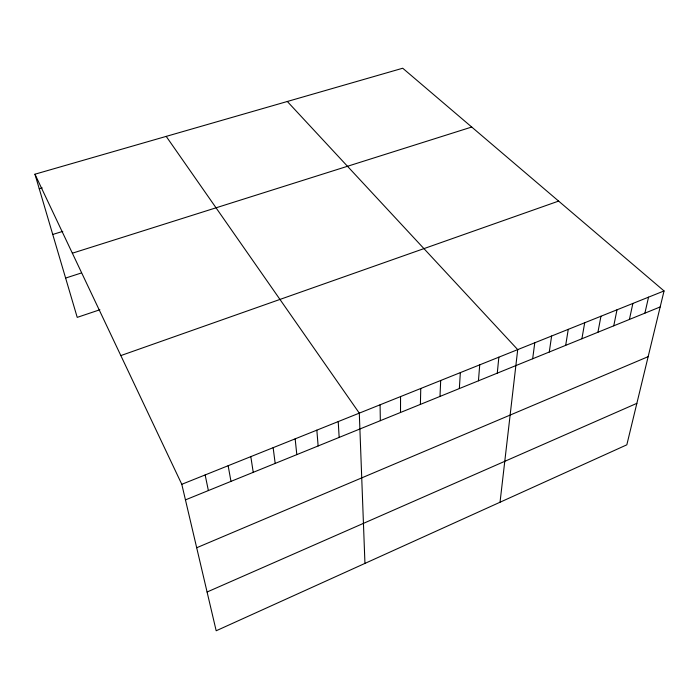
<?xml version="1.0" encoding="UTF-8"?>
<svg xmlns="http://www.w3.org/2000/svg" width="699" height="699" viewBox="0 0 699 699"><rect width="100%" height="100%" fill="white"/><g stroke="black" fill="none" stroke-linecap="round" stroke-linejoin="round"><path stroke-width="1.05" d="M400.501 412.489L400.562 396.586M420.387 404.406L420.772 388.487M439.994 396.429L440.693 380.501M459.348 388.565L460.344 372.619M478.439 380.806L479.732 364.843M497.277 373.152L498.85 357.18M500.038 502.231L517.714 349.614L287.324 101.486M532.673 358.77L534.77 342.781M549.274 352.016L551.616 336.018M565.683 345.35L568.261 329.351M581.9 338.762L584.705 322.755M597.925 332.252L600.957 316.236M613.757 325.813L617.007 309.806M629.415 319.452L632.875 303.445M644.889 313.161L648.55 297.154M664.05 290.941L626.828 444.817L216.183 630.769L181.792 484.302L34.95 174.208L402.72 68.231L664.05 290.941L181.792 484.302M207.087 592.009L636.859 403.34M196.69 547.745L648.156 356.656M185.453 499.881L660.179 306.948M120.84 355.581L558.623 201.094M99.887 309.753L77.222 317.372L34.95 174.208M65.619 278.062L81.04 273.091M72.355 253.204L471.72 127.035M52.74 234.462L62.796 231.369M39.249 188.765L42.211 187.9M166.205 136.392L359.295 413.135L364.948 563.403M205.148 474.944L208.381 490.567M228.145 465.717L230.976 481.384M250.81 456.63L253.239 472.341M273.143 447.675L275.179 463.42M295.153 438.85L296.813 454.63M316.839 430.156L318.141 445.962M338.22 421.584L339.164 437.417M380.081 404.8L380.335 420.684"/></g></svg>
